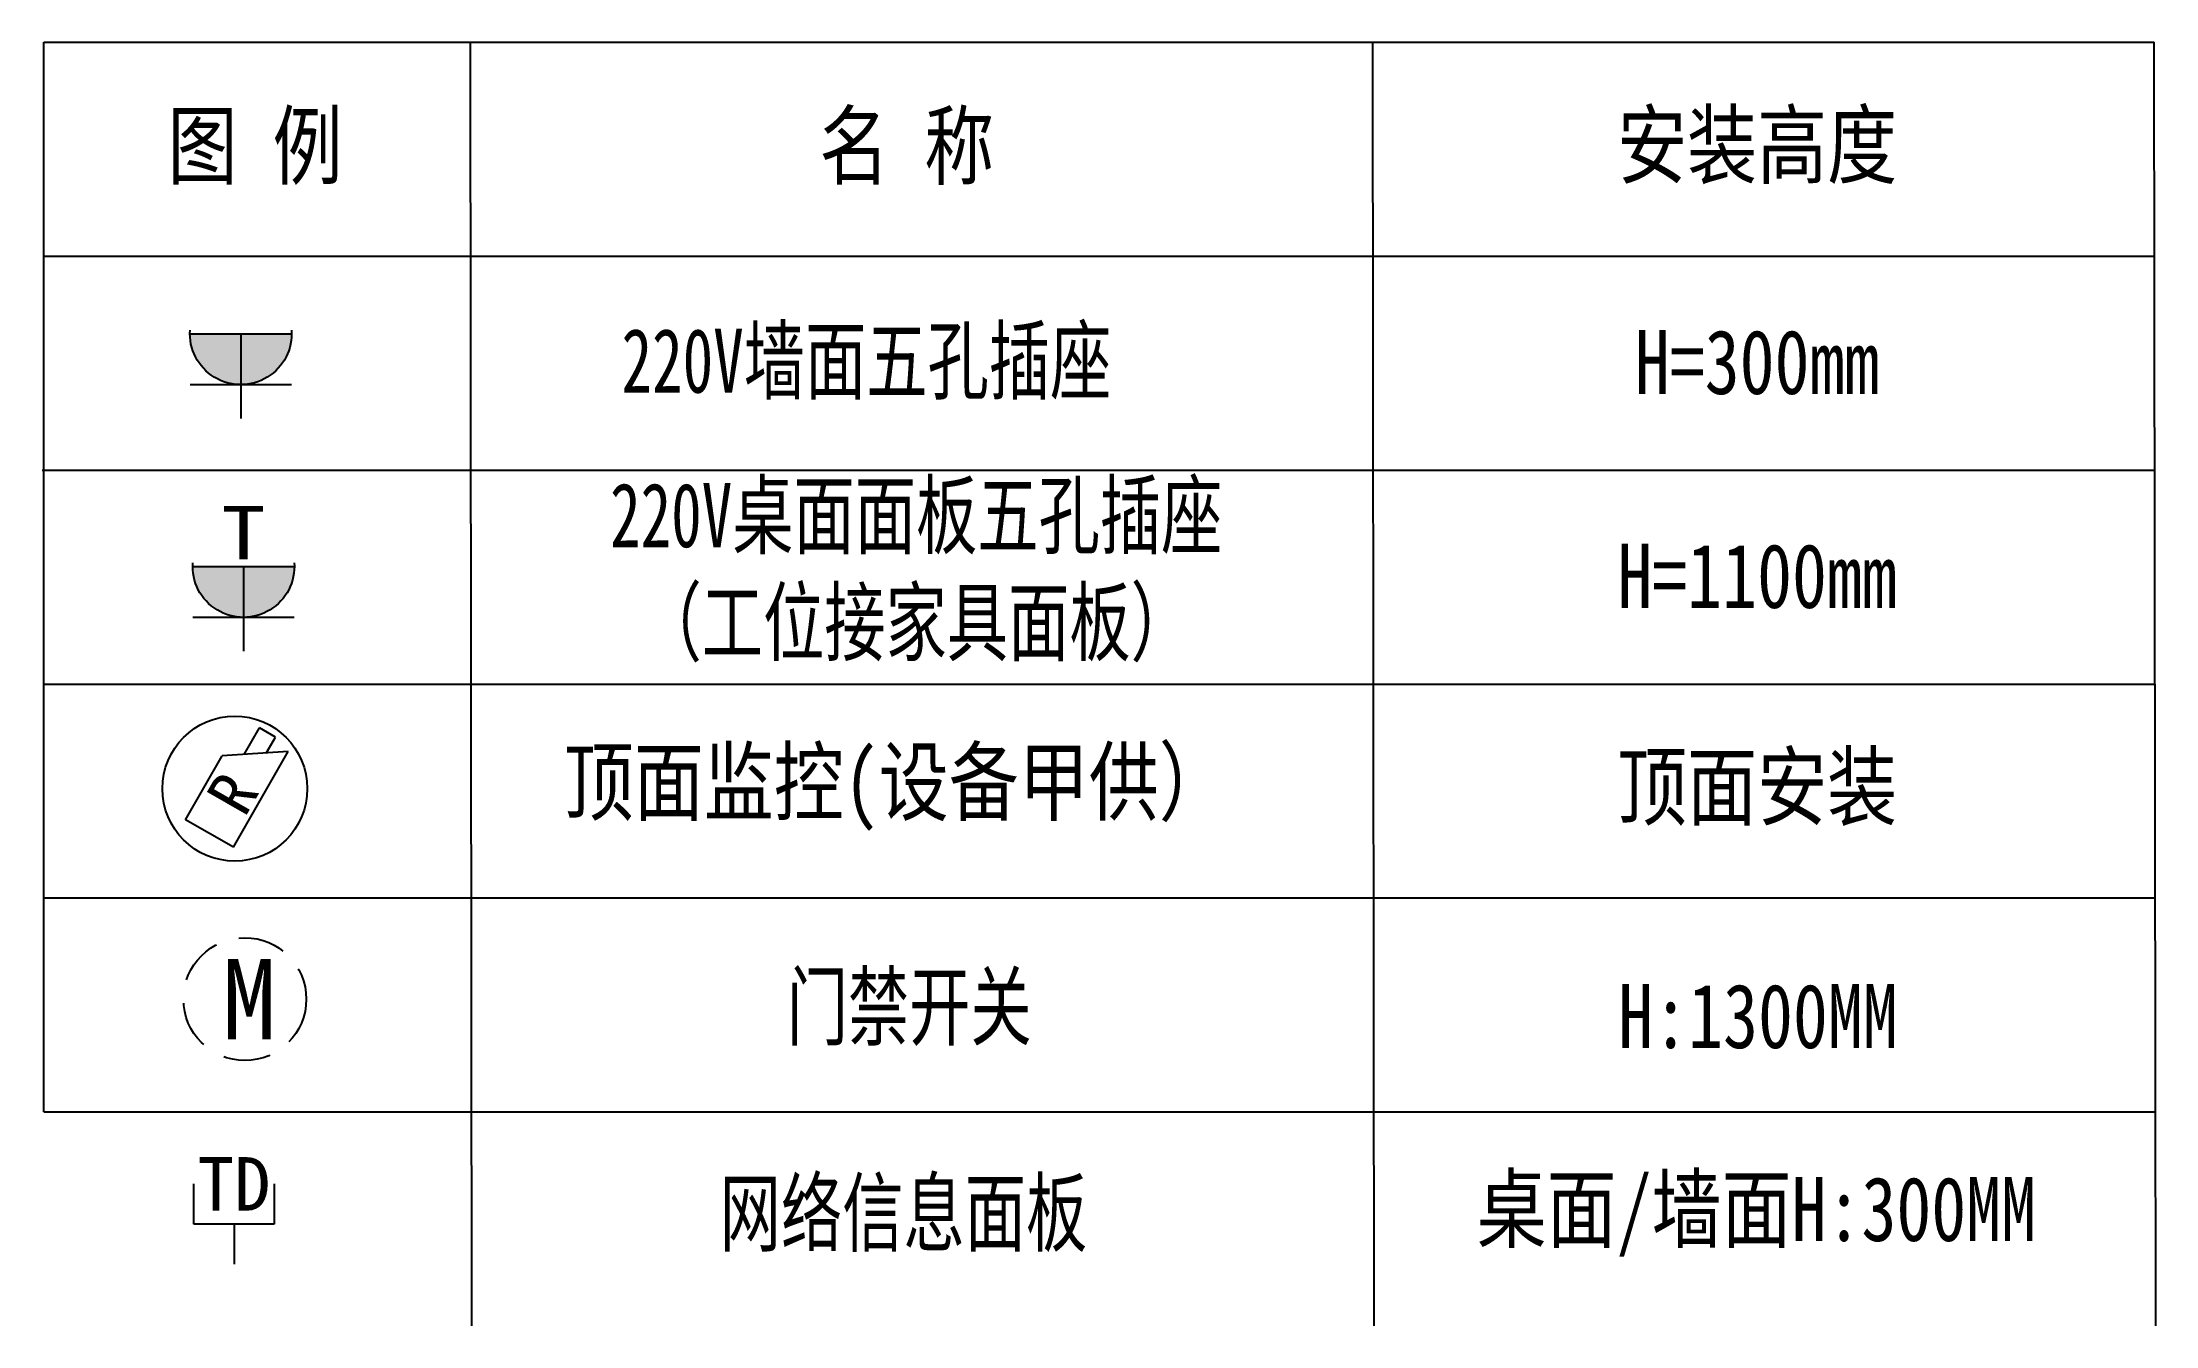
# Model space of a CAD drawing. Header units: millimetres. Extents: x 5396.5 to 5456.3, y -663.9 to -627.6.
import ezdxf
from ezdxf.enums import TextEntityAlignment as Align

# ---------------------------------------------------------------- set-up
doc = ezdxf.new("R2010")
doc.units = ezdxf.units.MM
doc.header["$LTSCALE"] = 10
doc.linetypes.add('HIDDEN', pattern=[9.525, 6.35, -3.175])
for name, color, linetype in [('A-土建墙（含管井、立管）', 6, 'Continuous'), ('M-电气设备层-1', 3, 'Continuous'), ('M监控', 7, 'Continuous'), ('图框', 4, 'Continuous')]:
    doc.layers.add(name, color=color, linetype=linetype)
doc.layers.add('IT-DAPIN-弱电', color=5, linetype='HIDDEN', lineweight=20)
doc.styles.add('-宋体', font='SimSun.ttf', dxfattribs={"width": 0.8})
doc.styles.add('_TEL_DIM', font='SIMPLEX', dxfattribs={"width": 0.8, "height": 3.5, "bigfont": 'HZTXT'})
doc.styles.add('WERK-DimT', font='NSimSun.ttf', dxfattribs={"width": 0.8})
doc.styles.add('宋体', font='SimSun.ttf', dxfattribs={"height": 2.5})

# ---------------------------------------------------------------- blocks, each defined once
blk = doc.blocks.new('$equip$00002670')
at = {"layer": 'M-电气设备层-1'}
for p, q in [((-0.5, 0.499), (-0.5, 0.999)), ((0.5, 0.999), (0.5, 0.499)), ((0.5, 0.499), (-0.5, 0.499)), ((0, 0.5), (0, 0))]:
    blk.add_line(p, q, dxfattribs=at)
at = {"layer": 'M-电气设备层-1', "color": 7, "style": '_TEL_DIM'}
blk.add_attdef('$TEXT$', text='', height=0.4, dxfattribs=at).set_placement((0, 0.999), align=Align.MIDDLE_CENTER)
at = {"layer": 'M-电气设备层-1', "color": 7, "style": '_TEL_DIM', "flags": 1}
blk.add_attdef('A', text='', height=0.000025, dxfattribs=at).set_placement((0, 0), align=Align.MIDDLE_CENTER)
blk = doc.blocks.new('21231211')
h = blk.add_hatch(color=3)
edge = h.paths.add_edge_path()
edge.add_ellipse((172073, 65208.9), major_axis=(-159.4, 159.4), ratio=1, start_angle=135, end_angle=225, ccw=False)
edge.add_ellipse((172073, 65208.9), major_axis=(-159.4, 159.4), ratio=1, start_angle=45, end_angle=135, ccw=False)
edge.add_line((171847.6, 65208.9), (172298.3, 65208.9))
at = {"color": 3, "linetype": 'Continuous'}
for p, q in [((171847.6, 65208.9), (172298.3, 65208.9)), ((172073, 65208.9), (172073, 64832.9))]:
    blk.add_line(p, q, dxfattribs=at)
at = {"color": 3}
blk.add_line((171848, 64983.5), (172298, 64983.5), dxfattribs=at)
at = {"color": 3, "linetype": 'Continuous', "extrusion": (0, 0, -1)}
blk.add_ellipse((172073, 65208.9), major_axis=(-159.4, 159.4), ratio=1, start_param=2.281938, end_param=5.572043, dxfattribs=at)
at = {"color": 7, "style": 'WERK-DimT', "width": 0.8}
blk.add_attdef('ON', text='', height=360, dxfattribs=at).set_placement((172093.6, 65577.4), align=Align.MIDDLE_CENTER)
blk = doc.blocks.new('_LINKPT1')
blk.add_line((0, 0), (0, 0))
blk = doc.blocks.new('123124555')
at = {"layer": 'M监控'}
for p, q in [((162307, 65932), (162708, 65932)), ((162307, 65632), (162307, 65932)), ((162907, 65632), (162708, 65932)), ((162774, 65832), (162941, 65832)), ((162941, 65732), (162941, 65832)), ((162841, 65732), (162941, 65732)), ((162307, 65632), (162907, 65632))]:
    blk.add_line(p, q, dxfattribs=at)
at = {"layer": 'M监控', "xscale": 0.7840000000000183, "yscale": 0.7840000000000183, "zscale": 0.7840000000000183, "rotation": 179.9999923126346}
for p in [(162613, 65932), (162307, 65775), (162613, 65632)]:
    blk.add_blockref('_LINKPT1', p, dxfattribs=at)
at = {"layer": 'M监控', "insert": (162558, 65782), "char_height": 250, "attachment_point": 5, "style": 'WERK-DimT'}
blk.add_mtext_dynamic_manual_height_columns('{\\fSimHei|b0|i0|c134|p49;\\W1;R}', width=408.02, gutter_width=1500, heights=[0], dxfattribs=at)
blk = doc.blocks.new('sfsdfds2s')
at = {"layer": 'M监控', "color": 4, "ltscale": 2}
blk.add_circle((518.007, 399.457), 2.209, dxfattribs=at)
at = {"layer": 'M监控', "color": 4, "xscale": 0.005600000000001161, "yscale": 0.005600000000001161, "zscale": 0.005600000000001161}
blk.add_blockref('123124555', (-392.485, 31.066), dxfattribs=at)
blk = doc.blocks.new('hjhfjshfjhf')
at = {"layer": 'IT-DAPIN-弱电', "color": 3, "lineweight": -2}
blk.add_circle((8339.9, -31370.7), 82.6, dxfattribs=at)
at = {"layer": 'IT-DAPIN-弱电', "color": 3, "insert": (8309.2, -31316.8), "char_height": 108, "width": 132.769, "attachment_point": 1, "style": '宋体'}
blk.add_mtext('M', dxfattribs=at)

msp = doc.modelspace()

# ---------------------------------------------------------------- linework, layer by layer
at = {"color": 0, "ltscale": 80}
for p, q in [((5408.645, -663.876), (5408.607, -627.569)), ((5434.176, -663.876), (5434.138, -627.569)), ((5408.639, -657.825), (5408.639, -651.774)), ((5434.169, -657.825), (5434.169, -651.774))]:
    msp.add_line(p, q, dxfattribs=at)
at = {"layer": 'A-土建墙（含管井、立管）', "ltscale": 2}
for p, q in [((5396.537, -657.825), (5396.537, -627.569)), ((5396.537, -627.569), (5456.24, -627.569)), ((5456.288, -663.876), (5456.24, -627.569))]:
    msp.add_line(p, q, dxfattribs=at)
at = {"layer": '图框', "color": 0, "ltscale": 80}
for p, q in [((5396.505, -633.62), (5456.248, -633.62)), ((5396.492, -639.672), (5456.256, -639.672)), ((5396.505, -645.723), (5456.264, -645.723)), ((5396.505, -651.774), (5456.272, -651.774)), ((5396.537, -657.825), (5456.28, -657.825))]:
    msp.add_line(p, q, dxfattribs=at)

# ---------------------------------------------------------------- block references
for name, p, xscale, yscale, zscale in [('21231211', (4304.332, -1051.83), 0.006379716333310365, 0.006379716333310365, 0.006379716333310365), ('hjhfjshfjhf', (5226.91, 4.813), 0.02102119483698674, 0.02102119483698674, 0.02102119483698674)]:
    msp.add_blockref(name, p, dxfattribs=dict(xscale=xscale, yscale=yscale, zscale=zscale))
ref = msp.add_blockref('21231211', (4304.409, -1058.413), dxfattribs=dict(xscale=0.006379716333310365, yscale=0.006379716333310365, zscale=0.006379716333310365))
ref.add_attrib('ON', 'T', dxfattribs={"color": 7, "height": 1.513, "style": '-宋体', "width": 1.2}).set_placement((5402.186, -641.444), align=Align.MIDDLE_CENTER)
at = {"color": 2, "xscale": 0.9282927415242842, "yscale": 0.9282927415242842, "zscale": 0.9282927415242842, "rotation": 60.15555858708971}
msp.add_blockref('sfsdfds2s', (5484.277, -1250.306), dxfattribs=at)
ref = msp.add_blockref('$equip$00002670', (5401.919, -662.131), dxfattribs=dict(xscale=2.269160010297451, yscale=2.269160010297451, zscale=2.269160010297451))
ref.add_attrib('$TEXT$', 'TD', dxfattribs={"color": 7, "height": 1.5128, "style": '-宋体'}).set_placement((5401.919, -659.864), align=Align.MIDDLE_CENTER)

# ---------------------------------------------------------------- texts
at = {"color": 1, "ltscale": 2, "attachment_point": 5, "style": 'WERK-DimT'}
for s, insert, char_height in [('{\\C0;图 例}', (5402.513, -630.595), 1.8153), ('{\\C0;名 称}', (5420.95, -630.595), 1.8153), ('{\\C0;安装高度}', (5445.009, -630.576), 1.8153), ('{\\W0.7;\\C256;220V墙面五孔插座 }', (5419.81, -636.675), 1.81533), ('{\\C0;H=300mm}', (5445.009, -636.627), 1.81533), ('{\\W0.7;\\C256;220V桌面面板五孔插座\\P（工位接家具面板） }', (5421.218, -642.577), 1.81533), ('{\\C0;H=1100mm}', (5445.009, -642.678), 1.81533), ('{\\C0;顶面安装}', (5445.009, -648.73), 1.8153), ('{\\C0;H:1300MM}', (5445.035, -655.13), 1.81533), ('{\\W0.7;\\C256;网络信息面板 }', (5420.858, -660.782), 1.81533), ('{\\C0;桌面/墙面H:300MM}', (5444.988, -660.793), 1.81533)]:
    msp.add_mtext(s, dxfattribs=dict(at, insert=insert, char_height=char_height))
at = {"ltscale": 2, "attachment_point": 5, "style": 'WERK-DimT'}
for s, insert, char_height in [('顶面监控(设备甲供）', (5420.655, -648.73), 1.8153), ('{\\W0.7;门禁开关 }', (5421.02, -654.951), 1.81533)]:
    msp.add_mtext(s, dxfattribs=dict(at, insert=insert, char_height=char_height))

doc.saveas('drawing.dxf')
